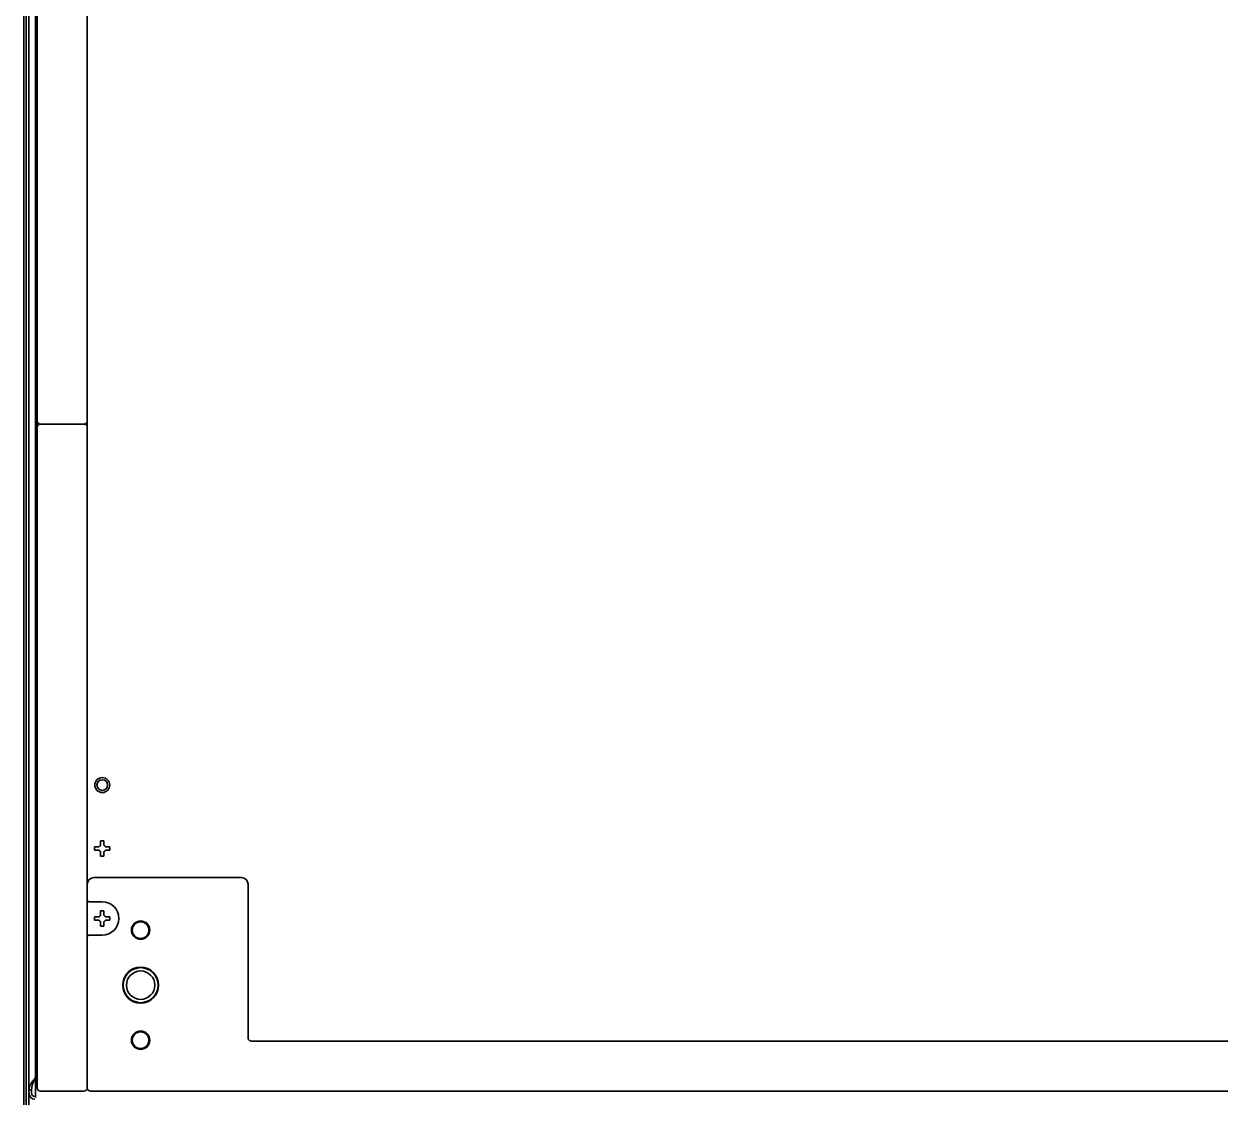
# Model space of a CAD drawing. Extents: x 6569 to 10251, y -294 to 3435.
# Drawn here: x 8534.1 to 8892.7, y 2585.8 to 2907.6 of the extents above; entities that cross this region are included whole.
import ezdxf

# ---------------------------------------------------------------- set-up
doc = ezdxf.new("R2010")
doc.units = 0
doc.header["$LTSCALE"] = 5
doc.layers.add('1', color=7, linetype='CONTINUOUS', true_color=0xffffff)

msp = doc.modelspace()

# ---------------------------------------------------------------- linework, layer by layer
at = {"layer": '1', "color": 7, "linetype": 'Continuous', "lineweight": 35}
for p, q in [((8534.06, 3299.13), (8534.06, 2505.23)), ((8534.75, 2507.23), (8534.75, 3297.13)), ((8535.55, 3297.13), (8535.55, 2507.23)), ((8535.56, 2587.93), (8535.56, 3298.33)), ((8538.06, 2588.58), (8538.06, 3214.58)), ((8553.06, 2633.83), (8553.06, 3214.58)), ((8537.56, 3208.33), (8537.56, 2587.43)), ((8552.06, 2787.58), (8539.06, 2787.58)), ((8555.26, 2660.33), (8555.26, 2660.83)), ((8555.26, 2659.83), (8555.26, 2660.33)), ((8559.86, 2660.83), (8559.86, 2660.33)), ((8559.86, 2660.33), (8559.86, 2659.83)), ((8555.06, 2651.58), (8599.27, 2651.58)), ((8601.26, 2649.58), (8601.26, 2603.58)), ((8557.56, 2644.33), (8553.56, 2644.33)), ((8555.26, 2639.33), (8555.26, 2639.83)), ((8559.86, 2639.83), (8559.86, 2639.33)), ((8555.26, 2638.83), (8555.26, 2639.33)), ((8559.86, 2639.33), (8559.86, 2638.83)), ((8553.06, 2588.58), (8553.06, 2633.83)), ((8553.56, 2634.33), (8557.56, 2634.33)), ((8602.26, 2602.58), (9003.86, 2602.58)), ((8537.36, 2591.39), (8537.56, 2591.74)), ((8537.56, 2590.9), (8537.36, 2590.63)), ((8535.56, 2587.93), (8536.36, 2587.93)), ((8535.56, 2586.93), (8535.56, 2587.93)), ((8536.36, 2586.93), (8536.36, 2587.93)), ((8537.56, 2585.93), (8537.36, 2585.93)), ((8537.56, 2585.63), (8537.56, 2587.43)), ((8552.06, 2587.58), (8539.06, 2587.58)), ((9052.06, 2587.58), (8554.06, 2587.58))]:
    msp.add_line(p, q, dxfattribs=at)
for centre, radius in [((8557.56, 2679.33), 2.25), ((8557.56, 2679.33), 1.6), ((8569.06, 2635.83), 2.75), ((8569.06, 2635.83), 2.5), ((8569.06, 2619.33), 5.38), ((8569.06, 2619.33), 5.25), ((8569.06, 2619.33), 4.25), ((8569.06, 2602.83), 2.75), ((8569.06, 2602.83), 2.5)]:
    msp.add_circle(centre, radius, dxfattribs=at)
for centre, radius, start, end in [((8557.56, 2639.33), 5, 270, 90), ((8537.36, 2586.93), 1.8, 180, 270), ((8537.36, 2586.93), 1, 180, 270)]:
    msp.add_arc(centre, radius, start, end, dxfattribs=at)
for centre, major_axis, ratio, start_param, end_param in [((8539.06, 2788.58), (0.707, 0.707), 0.999695, 2.356347, 3.926839), ((8552.06, 2788.58), (-0.707, 0.707), 0.999695, 2.356347, 3.926839), ((8555.07, 2649.57), (1.42, -1.42), 0.998783, 2.356803, 3.926382), ((8599.26, 2649.57), (-1.42, -1.42), 0.998783, 2.356803, 3.926382), ((8553.56, 2644.83), (0.354, 0.354), 0.998783, 2.356803, 3.926382), ((8553.56, 2633.83), (0.354, -0.354), 0.998783, 2.356803, 3.926382), ((8602.26, 2603.58), (-0.708, -0.708), 0.998783, 5.498396, 7.067974), ((8539.06, 2588.58), (0.707, 0.707), 0.999695, 2.356347, 3.926839), ((8552.06, 2588.58), (-0.707, 0.707), 0.999695, 2.356347, 3.926839), ((8554.06, 2588.58), (0.708, 0.708), 0.998783, 2.356803, 3.926382)]:
    msp.add_ellipse(centre, major_axis=major_axis, ratio=ratio, start_param=start_param, end_param=end_param, dxfattribs=at)
at = {"layer": '1', "color": 7, "linetype": 'Continuous', "lineweight": 35, "extrusion": (4.93038e-31, 1.17146e-15, -1)}
msp.add_ellipse((8539.06, 2786.58), major_axis=(0.707, -0.707), ratio=0.999695, start_param=2.356347, end_param=3.926839, dxfattribs=at)
at = {"layer": '1', "color": 7, "linetype": 'Continuous', "lineweight": 35, "extrusion": (-1.67633e-30, 1.17146e-15, -1)}
msp.add_ellipse((8552.06, 2786.58), major_axis=(-0.707, -0.707), ratio=0.999695, start_param=2.356347, end_param=3.926839, dxfattribs=at)
at = {"layer": '1', "color": 7, "linetype": 'Continuous', "lineweight": 35}
for points in [[(8556.56, 2660.83), (8556.59, 2660.85), (8556.64, 2660.9), (8556.71, 2660.97), (8556.78, 2661.04), (8556.85, 2661.11), (8556.92, 2661.18), (8556.99, 2661.25), (8557.04, 2661.3), (8557.06, 2661.33)], [(8557.06, 2661.33), (8557.06, 2661.38), (8557.06, 2661.49), (8557.06, 2661.65), (8557.06, 2661.81), (8557.06, 2661.96), (8557.06, 2662.12), (8557.06, 2662.27), (8557.06, 2662.44), (8557.06, 2662.56), (8557.06, 2662.63)], [(8557.06, 2662.63), (8557.23, 2662.63), (8557.56, 2662.63), (8557.9, 2662.63), (8558.06, 2662.63)], [(8558.06, 2661.33), (8558.09, 2661.3), (8558.14, 2661.25), (8558.22, 2661.18), (8558.29, 2661.1), (8558.36, 2661.03), (8558.43, 2660.96), (8558.5, 2660.9), (8558.54, 2660.85), (8558.56, 2660.83)], [(8556.56, 2659.83), (8556.51, 2659.83), (8556.4, 2659.83), (8556.24, 2659.83), (8556.08, 2659.83), (8555.93, 2659.83), (8555.77, 2659.83), (8555.62, 2659.83), (8555.45, 2659.83), (8555.33, 2659.83), (8555.26, 2659.83)], [(8557.06, 2659.33), (8557.04, 2659.35), (8556.99, 2659.4), (8556.91, 2659.48), (8556.84, 2659.55), (8556.77, 2659.62), (8556.7, 2659.69), (8556.63, 2659.76), (8556.59, 2659.8), (8556.56, 2659.83)], [(8558.06, 2658.03), (8557.9, 2658.03), (8557.56, 2658.03), (8557.23, 2658.03), (8557.06, 2658.03)], [(8558.56, 2659.83), (8558.54, 2659.8), (8558.49, 2659.75), (8558.42, 2659.68), (8558.35, 2659.61), (8558.28, 2659.54), (8558.21, 2659.47), (8558.14, 2659.4), (8558.09, 2659.35), (8558.06, 2659.33)], [(8558.06, 2659.33), (8558.06, 2659.27), (8558.06, 2659.16), (8558.06, 2659), (8558.06, 2658.84), (8558.06, 2658.69), (8558.06, 2658.54), (8558.06, 2658.38), (8558.06, 2658.21), (8558.06, 2658.09), (8558.06, 2658.03)], [(8558.56, 2660.83), (8558.62, 2660.83), (8558.73, 2660.83), (8558.89, 2660.83), (8559.05, 2660.83), (8559.2, 2660.83), (8559.35, 2660.83), (8559.51, 2660.83), (8559.68, 2660.83), (8559.8, 2660.83), (8559.86, 2660.83)], [(8556.56, 2639.83), (8556.59, 2639.85), (8556.64, 2639.9), (8556.71, 2639.97), (8556.78, 2640.04), (8556.85, 2640.11), (8556.92, 2640.18), (8556.99, 2640.25), (8557.04, 2640.3), (8557.06, 2640.33)], [(8557.06, 2640.33), (8557.06, 2640.38), (8557.06, 2640.49), (8557.06, 2640.65), (8557.06, 2640.81), (8557.06, 2640.96), (8557.06, 2641.12), (8557.06, 2641.27), (8557.06, 2641.44), (8557.06, 2641.56), (8557.06, 2641.63)], [(8557.06, 2641.63), (8557.23, 2641.63), (8557.56, 2641.63), (8557.9, 2641.63), (8558.06, 2641.63)], [(8558.06, 2640.33), (8558.09, 2640.3), (8558.14, 2640.25), (8558.22, 2640.18), (8558.29, 2640.1), (8558.36, 2640.03), (8558.43, 2639.96), (8558.5, 2639.9), (8558.54, 2639.85), (8558.56, 2639.83)], [(8558.56, 2639.83), (8558.62, 2639.83), (8558.73, 2639.83), (8558.89, 2639.83), (8559.05, 2639.83), (8559.2, 2639.83), (8559.35, 2639.83), (8559.51, 2639.83), (8559.68, 2639.83), (8559.8, 2639.83), (8559.86, 2639.83)], [(8556.56, 2638.83), (8556.51, 2638.83), (8556.4, 2638.83), (8556.24, 2638.83), (8556.08, 2638.83), (8555.93, 2638.83), (8555.77, 2638.83), (8555.62, 2638.83), (8555.45, 2638.83), (8555.33, 2638.83), (8555.26, 2638.83)], [(8557.06, 2638.33), (8557.04, 2638.35), (8556.99, 2638.4), (8556.91, 2638.48), (8556.84, 2638.55), (8556.77, 2638.62), (8556.7, 2638.69), (8556.63, 2638.76), (8556.59, 2638.8), (8556.56, 2638.83)], [(8558.06, 2637.03), (8557.9, 2637.03), (8557.56, 2637.03), (8557.23, 2637.03), (8557.06, 2637.03)], [(8558.56, 2638.83), (8558.54, 2638.8), (8558.49, 2638.75), (8558.42, 2638.68), (8558.35, 2638.61), (8558.28, 2638.54), (8558.21, 2638.47), (8558.14, 2638.4), (8558.09, 2638.35), (8558.06, 2638.33)], [(8558.06, 2638.33), (8558.06, 2638.27), (8558.06, 2638.16), (8558.06, 2638), (8558.06, 2637.84), (8558.06, 2637.69), (8558.06, 2637.54), (8558.06, 2637.38), (8558.06, 2637.21), (8558.06, 2637.09), (8558.06, 2637.03)]]:
    msp.add_open_spline(points, degree=3, dxfattribs=at)
for points, knots in [([(8558.06, 2662.63), (8558.06, 2662.42), (8558.06, 2662.21), (8558.06, 2661.89), (8558.06, 2661.78), (8558.06, 2661.55), (8558.06, 2661.44), (8558.06, 2661.33)], [0, 0, 0, 0, 0.5, 0.5, 0.75, 0.75, 1, 1, 1, 1]), ([(8555.26, 2660.83), (8555.47, 2660.83), (8555.68, 2660.83), (8556, 2660.83), (8556.11, 2660.83), (8556.34, 2660.83), (8556.45, 2660.83), (8556.56, 2660.83)], [0, 0, 0, 0, 0.5, 0.5, 0.75, 0.75, 1, 1, 1, 1]), ([(8557.06, 2658.03), (8557.06, 2658.23), (8557.06, 2658.44), (8557.06, 2658.76), (8557.06, 2658.87), (8557.06, 2659.1), (8557.06, 2659.21), (8557.06, 2659.33)], [0, 0, 0, 0, 0.5, 0.5, 0.75, 0.75, 1, 1, 1, 1]), ([(8559.86, 2659.83), (8559.66, 2659.83), (8559.45, 2659.83), (8559.13, 2659.83), (8559.02, 2659.83), (8558.79, 2659.83), (8558.68, 2659.83), (8558.56, 2659.83)], [0, 0, 0, 0, 0.5, 0.5, 0.75, 0.75, 1, 1, 1, 1]), ([(8555.26, 2639.83), (8555.47, 2639.83), (8555.68, 2639.83), (8556, 2639.83), (8556.11, 2639.83), (8556.34, 2639.83), (8556.45, 2639.83), (8556.56, 2639.83)], [0, 0, 0, 0, 0.5, 0.5, 0.75, 0.75, 1, 1, 1, 1]), ([(8558.06, 2641.63), (8558.06, 2641.42), (8558.06, 2641.21), (8558.06, 2640.89), (8558.06, 2640.78), (8558.06, 2640.55), (8558.06, 2640.44), (8558.06, 2640.33)], [0, 0, 0, 0, 0.5, 0.5, 0.75, 0.75, 1, 1, 1, 1]), ([(8557.06, 2637.03), (8557.06, 2637.23), (8557.06, 2637.44), (8557.06, 2637.76), (8557.06, 2637.87), (8557.06, 2638.1), (8557.06, 2638.21), (8557.06, 2638.33)], [0, 0, 0, 0, 0.5, 0.5, 0.75, 0.75, 1, 1, 1, 1]), ([(8559.86, 2638.83), (8559.66, 2638.83), (8559.45, 2638.83), (8559.13, 2638.83), (8559.02, 2638.83), (8558.79, 2638.83), (8558.68, 2638.83), (8558.56, 2638.83)], [0, 0, 0, 0, 0.5, 0.5, 0.75, 0.75, 1, 1, 1, 1]), ([(8535.56, 2587.93), (8535.56, 2587.96), (8535.57, 2588), (8535.57, 2588.07), (8535.57, 2588.18), (8535.59, 2588.29), (8535.62, 2588.5), (8535.66, 2588.65), (8535.72, 2588.86), (8535.75, 2588.93), (8535.79, 2589.04), (8535.8, 2589.08), (8535.83, 2589.15), (8535.85, 2589.19), (8535.93, 2589.37), (8536.01, 2589.51), (8536.18, 2589.81), (8536.27, 2589.95), (8536.46, 2590.24), (8536.57, 2590.38), (8536.73, 2590.6), (8536.78, 2590.67), (8536.87, 2590.78), (8536.9, 2590.81), (8536.96, 2590.89), (8536.98, 2590.92), (8537.13, 2591.1), (8537.25, 2591.25), (8537.36, 2591.39)], [0, 0, 0, 0, 0.03125, 0.03125, 0.0625, 0.125, 0.125, 0.25, 0.25, 0.3125, 0.3125, 0.34375, 0.34375, 0.375, 0.375, 0.5, 0.5, 0.625, 0.625, 0.75, 0.75, 0.8125, 0.8125, 0.84375, 0.84375, 0.875, 0.875, 1, 1, 1, 1]), ([(8537.36, 2591.39), (8537.35, 2591.35), (8537.33, 2591.32), (8537.3, 2591.25), (8537.28, 2591.21), (8537.23, 2591.1), (8537.2, 2591.03), (8537.1, 2590.81), (8537.04, 2590.67), (8536.86, 2590.24), (8536.75, 2589.95), (8536.56, 2589.37), (8536.49, 2589.08), (8536.42, 2588.65), (8536.4, 2588.51), (8536.38, 2588.29), (8536.37, 2588.22), (8536.37, 2588.07), (8536.36, 2588), (8536.36, 2587.93)], [0, 0, 0, 0, 0.03125, 0.03125, 0.0625, 0.0625, 0.125, 0.125, 0.25, 0.25, 0.5, 0.5, 0.75, 0.75, 0.875, 0.875, 0.9375, 0.9375, 1, 1, 1, 1])]:
    msp.add_open_spline(points, degree=3, knots=knots, dxfattribs=at)

doc.saveas('drawing.dxf')
